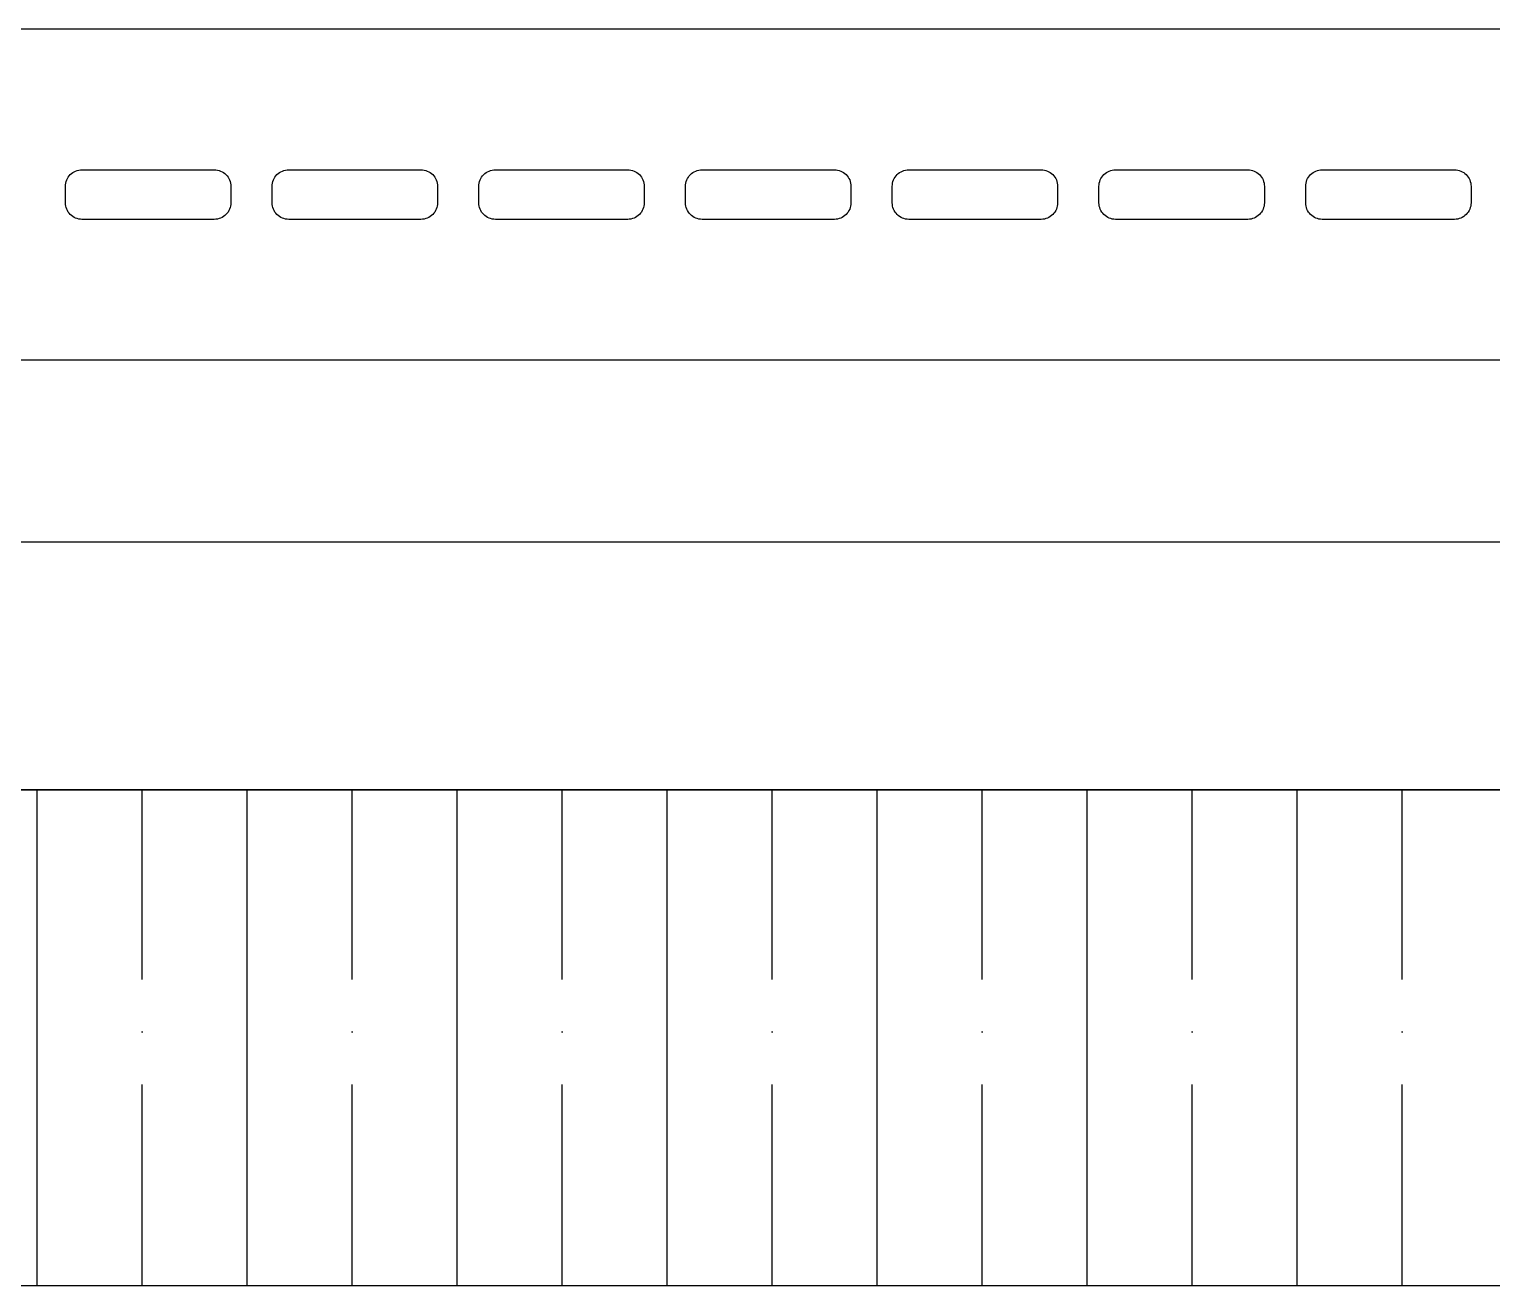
# Model space of a CAD drawing. Header units: millimetres. Extents: x -174 to 283928, y 1291 to 21053.
# Drawn here: x 10895.7 to 11072.6, y 19384.2 to 19536.2 of the extents above; entities that cross this region are included whole.
import ezdxf

# ---------------------------------------------------------------- set-up
doc = ezdxf.new("R2010")
doc.units = ezdxf.units.MM

# ---------------------------------------------------------------- blocks, each defined once
blk = doc.blocks.new('*U213')
at = {"ltscale": 2}
blk.add_lwpolyline([(0, 20), (0, -20), (840, -20), (840, 20), (0, 20)], dxfattribs=at)
for points in [[(640.23, 3), (656.23, 3, -0.414214), (658.23, 1), (658.23, -1, -0.414214), (656.23, -3), (640.23, -3, -0.414214), (638.23, -1), (638.23, 1, -0.414214)], [(665.23, 3), (681.23, 3, -0.414214), (683.23, 1), (683.23, -1, -0.414214), (681.23, -3), (665.23, -3, -0.414214), (663.23, -1), (663.23, 1, -0.414214)], [(690.23, 3), (706.23, 3, -0.414214), (708.23, 1), (708.23, -1, -0.414214), (706.23, -3), (690.23, -3, -0.414214), (688.23, -1), (688.23, 1, -0.414214)], [(715.23, 3), (731.23, 3, -0.414214), (733.23, 1), (733.23, -1, -0.414214), (731.23, -3), (715.23, -3, -0.414214), (713.23, -1), (713.23, 1, -0.414214)], [(740.23, 3), (756.23, 3, -0.414214), (758.23, 1), (758.23, -1, -0.414214), (756.23, -3), (740.23, -3, -0.414214), (738.23, -1), (738.23, 1, -0.414214)], [(765.23, 3), (781.23, 3, -0.414214), (783.23, 1), (783.23, -1, -0.414214), (781.23, -3), (765.23, -3, -0.414214), (763.23, -1), (763.23, 1, -0.414214)], [(790.23, 3), (806.23, 3, -0.414214), (808.23, 1), (808.23, -1, -0.414214), (806.23, -3), (790.23, -3, -0.414214), (788.23, -1), (788.23, 1, -0.414214)]]:
    blk.add_lwpolyline(points, format="xyb", close=True, dxfattribs=at)
blk = doc.blocks.new('*U201')
blk.add_wipeout([(0, 30), (840, 30), (840, -30), (0, -30)])
at = {"true_color": 0x2776bb}
h = blk.add_hatch(dxfattribs=at)
h.set_pattern_fill('ANSI35', color=152, scale=4, angle=45)
h.set_pattern_definition([(90, (-6146.77, 1406.27), (-25.4, 0), []), (90, (-6134.07, 1418.97), (-25.4, 0), [31.75, -6.35, 0, -6.35])])
h.paths.add_polyline_path([(840, -30), (840, 30), (0, 30), (0, -30)])
blk.add_lwpolyline([(0, 30), (840, 30), (840, -30), (0, -30), (0, 30)])

msp = doc.modelspace()

# ---------------------------------------------------------------- linework, layer by layer
at = {"layer": 'Defpoints', "color": 6}
msp.add_lwpolyline([(11101.853, 19444.172), (10261.826, 19444.172), (10261.826, 19474.172), (11101.853, 19474.172)], close=True, dxfattribs=at)

# ---------------------------------------------------------------- block references
at = {"color": 1}
msp.add_blockref('*U213', (10261.853, 19516.172), dxfattribs=at)

# ---------------------------------------------------------------- next in the draw order: block references
msp.add_blockref('*U201', (10261.853, 19414.172))

doc.saveas('drawing.dxf')
